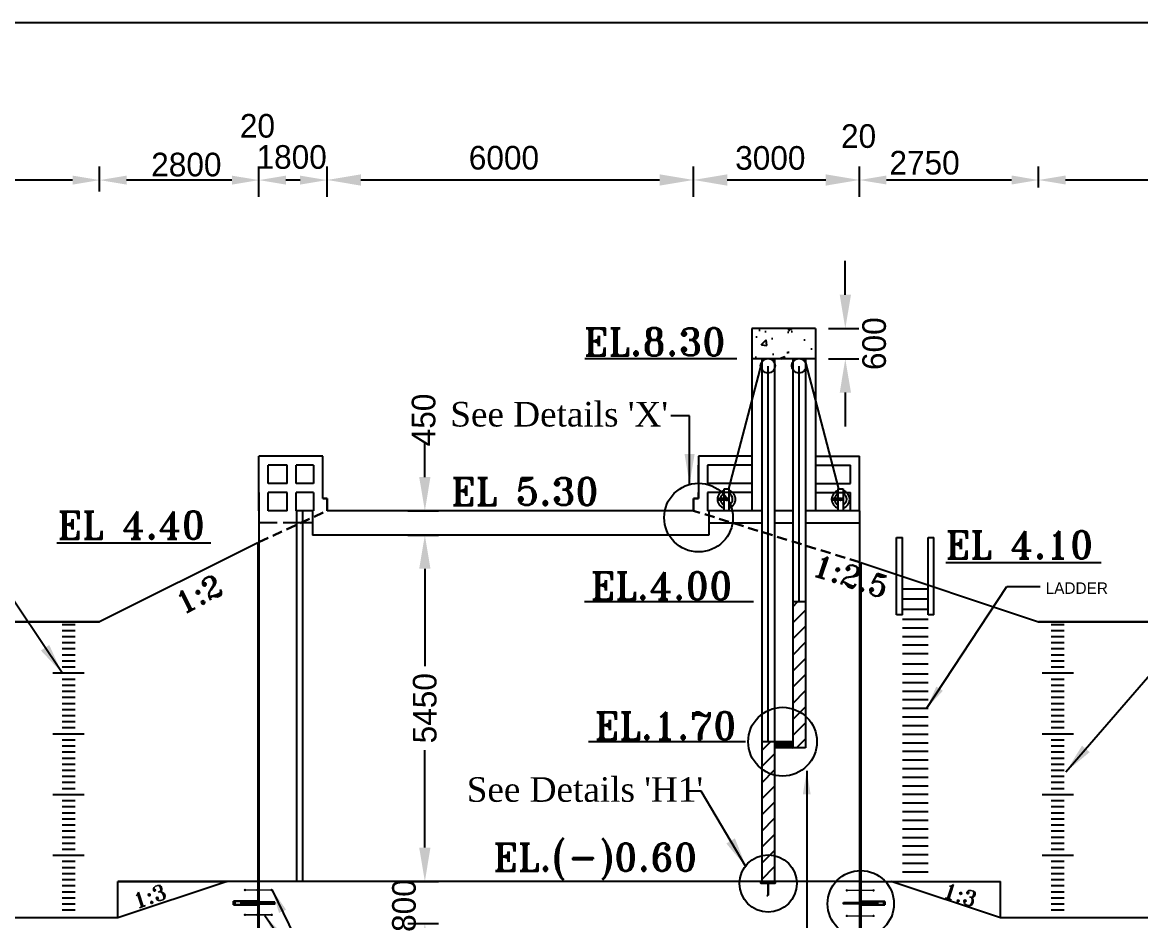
# Model space of a CAD drawing. Extents: x -1206532 to 786809, y -4288605 to 172932.
# Drawn here: x -728863 to -712299, y -4232187 to -4218882 of the extents above; entities that cross this region are included whole.
import ezdxf

# ---------------------------------------------------------------- set-up
doc = ezdxf.new("R2010")
doc.units = 0
doc.header["$LTSCALE"] = 300
doc.header["$MEASUREMENT"] = 0
doc.linetypes.add('DASHED', pattern=[0.75, 0.5, -0.25])
doc.layers.get('0').update_dxf_attribs({"linetype": 'CONTINUOUS'})
doc.layers.get('DEFPOINTS').update_dxf_attribs({"linetype": 'CONTINUOUS'})
doc.layers.add('LINE', color=7, linetype='CONTINUOUS')
doc.layers.add('Other line', color=7, linetype='CONTINUOUS', lineweight=15)
doc.layers.add('Text 20', color=7, linetype='CONTINUOUS', lineweight=15)
doc.styles.add('BIG', font='ROMANT.SHX')
doc.dimstyles.new('3', dxfattribs={"dimtxt": 225, "dimasz": 350, "dimexe": 100, "dimexo": 25, "dimgap": 9, "dimtad": 0, "dimdec": 0, "dimzin": 0, "dimdsep": 46, "dimtxsty": 'Standard', "dimcen": 0, "dimclrd": 5, "dimclre": 6, "dimclrt": 1, "dimadec": 0, "dimazin": 0, "dimtfac": 1, "dimtdec": 0, "dimtofl": 0, "dimtmove": 2, "dimatfit": 3, "dimfxl": 1, "dimtolj": 1, "dimtzin": 0, "dimarcsym": 0})
doc.dimstyles.new('ISO-25', dxfattribs={"dimtxt": 2.5, "dimasz": 2.5, "dimexe": 1.25, "dimexo": 0.625, "dimtad": 1, "dimtxsty": 'Standard', "dimcen": 2.5, "dimadec": 0, "dimazin": 0, "dimtfac": 1, "dimtmove": 0, "dimatfit": 3, "dimfxl": 1, "dimarcsym": 0})
pattern_1 = [(45, (-299334.6, -4400551.33), (-119.32427, 119.32427), [])]

# ---------------------------------------------------------------- blocks, each defined once
blk = doc.blocks.new('*D188')
at = {"layer": 'DEFPOINTS', "color": 0, "lineweight": 30}
for p in [(-718923, -4221216), (-724349, -4225936), (-718923, -4225936)]:
    blk.add_point(p, dxfattribs=at)
at = {"layer": 'LINE', "color": 7, "lineweight": -2}
for p, q in [((-724349, -4221466), (-724349, -4221016)), ((-718923, -4221466), (-718923, -4221016)), ((-723849, -4221216), (-719423, -4221216))]:
    blk.add_line(p, q, dxfattribs=at)
at = {"layer": 'LINE', "color": 7, "lineweight": 30}
for points in [[(-723849, -4221133), (-723849, -4221300), (-724349, -4221216)], [(-719423, -4221133), (-719423, -4221300), (-718923, -4221216)]]:
    blk.add_solid(points, dxfattribs=at)
at = {"layer": 'LINE', "color": 7, "lineweight": 20, "insert": (-721730, -4220889), "char_height": 350, "attachment_point": 5}
blk.add_mtext('\\A1;6000', dxfattribs=at)
blk = doc.blocks.new('*D189')
at = {"layer": 'DEFPOINTS', "color": 0, "lineweight": 30}
for p in [(-723655, -4226476), (-723534, -4231606), (-722901, -4231606)]:
    blk.add_point(p, dxfattribs=at)
at = {"layer": 'LINE', "color": 7, "lineweight": -2}
for p, q in [((-723151, -4226476), (-722701, -4226476)), ((-722901, -4226976), (-722901, -4228420)), ((-722901, -4231106), (-722901, -4229663)), ((-723151, -4231606), (-722701, -4231606))]:
    blk.add_line(p, q, dxfattribs=at)
at = {"layer": 'LINE', "color": 7, "lineweight": 30}
for points in [[(-722985, -4226976), (-722818, -4226976), (-722901, -4226476)], [(-722985, -4231106), (-722818, -4231106), (-722901, -4231606)]]:
    blk.add_solid(points, dxfattribs=at)
at = {"layer": 'LINE', "color": 7, "insert": (-722901, -4229041), "char_height": 350, "attachment_point": 5, "rotation": 90}
blk.add_mtext('\\A1;5450', dxfattribs=at)
blk = doc.blocks.new('*D197')
at = {"layer": 'DEFPOINTS', "color": 0, "lineweight": 30}
for p in [(-725359, -4221218), (-725359, -4225306), (-724349, -4225936)]:
    blk.add_point(p, dxfattribs=at)
at = {"layer": 'LINE', "color": 7, "lineweight": -2}
for p, q in [((-725359, -4221468), (-725359, -4221018)), ((-724349, -4221468), (-724349, -4221018)), ((-724749, -4221218), (-724959, -4221218))]:
    blk.add_line(p, q, dxfattribs=at)
at = {"layer": 'LINE', "color": 7, "lineweight": 30}
for points in [[(-724959, -4221152), (-724959, -4221285), (-725359, -4221218)], [(-724749, -4221152), (-724749, -4221285), (-724349, -4221218)]]:
    blk.add_solid(points, dxfattribs=at)
at = {"layer": 'LINE', "color": 7, "lineweight": 20, "insert": (-724874, -4220878), "char_height": 350, "attachment_point": 5}
blk.add_mtext('\\A1;1800', dxfattribs=at)
blk = doc.blocks.new('*D198')
at = {"layer": 'DEFPOINTS', "color": 0, "lineweight": 30}
for p in [(-716463, -4221216), (-718923, -4225936), (-716463, -4226116)]:
    blk.add_point(p, dxfattribs=at)
at = {"layer": 'LINE', "color": 7, "lineweight": -2}
for p, q in [((-718923, -4221466), (-718923, -4221016)), ((-716463, -4221466), (-716463, -4221016)), ((-718423, -4221216), (-716963, -4221216))]:
    blk.add_line(p, q, dxfattribs=at)
at = {"layer": 'LINE', "color": 7, "lineweight": 30}
for points in [[(-718423, -4221133), (-718423, -4221300), (-718923, -4221216)], [(-716963, -4221133), (-716963, -4221300), (-716463, -4221216)]]:
    blk.add_solid(points, dxfattribs=at)
at = {"layer": 'LINE', "color": 7, "lineweight": 20, "insert": (-717784, -4220892), "char_height": 350, "attachment_point": 5}
blk.add_mtext('\\A1;3000', dxfattribs=at)
blk = doc.blocks.new('*D199')
at = {"layer": 'DEFPOINTS', "color": 0, "lineweight": 30}
for p in [(-723753, -4226116), (-723655, -4226476), (-722901, -4226476)]:
    blk.add_point(p, dxfattribs=at)
at = {"layer": 'LINE', "color": 7, "lineweight": -2}
for p, q in [((-722901, -4225616), (-722901, -4225116)), ((-723151, -4226116), (-722701, -4226116)), ((-723151, -4226476), (-722701, -4226476)), ((-722901, -4226976), (-722901, -4227476))]:
    blk.add_line(p, q, dxfattribs=at)
at = {"layer": 'LINE', "color": 7, "lineweight": 30}
for points in [[(-722985, -4225616), (-722818, -4225616), (-722901, -4226116)], [(-722985, -4226976), (-722818, -4226976), (-722901, -4226476)]]:
    blk.add_solid(points, dxfattribs=at)
at = {"layer": 'LINE', "color": 7, "insert": (-722918, -4224771), "char_height": 350, "attachment_point": 5, "rotation": 90}
blk.add_mtext('\\A1;450', dxfattribs=at)
blk = doc.blocks.new('*D200')
at = {"layer": 'DEFPOINTS', "color": 0, "lineweight": 30}
for p in [(-723534, -4231606), (-722901, -4231606), (-723533, -4232228)]:
    blk.add_point(p, dxfattribs=at)
at = {"layer": 'LINE', "color": 7, "lineweight": -2}
for p, q in [((-722901, -4231106), (-722901, -4230606)), ((-723151, -4231606), (-722701, -4231606)), ((-723151, -4232228), (-722701, -4232228)), ((-722901, -4232728), (-722901, -4233228))]:
    blk.add_line(p, q, dxfattribs=at)
at = {"layer": 'LINE', "color": 7, "lineweight": 30}
for points in [[(-722985, -4231106), (-722818, -4231106), (-722901, -4231606)], [(-722985, -4232728), (-722818, -4232728), (-722901, -4232228)]]:
    blk.add_solid(points, dxfattribs=at)
at = {"layer": 'LINE', "color": 7, "insert": (-723209, -4231964), "char_height": 350, "attachment_point": 5, "rotation": 90}
blk.add_mtext('\\A1;800', dxfattribs=at)
blk = doc.blocks.new('*D207')
at = {"layer": 'DEFPOINTS', "color": 0, "lineweight": 30}
for p in [(-717115, -4223416), (-717115, -4223866), (-716673, -4223866)]:
    blk.add_point(p, dxfattribs=at)
at = {"layer": 'LINE', "color": 7, "lineweight": -2}
for p, q in [((-716673, -4222916), (-716673, -4222416)), ((-716923, -4223416), (-716473, -4223416)), ((-716923, -4223866), (-716473, -4223866)), ((-716673, -4224366), (-716673, -4224866))]:
    blk.add_line(p, q, dxfattribs=at)
at = {"layer": 'LINE', "color": 7, "lineweight": 30}
for points in [[(-716756, -4222916), (-716589, -4222916), (-716673, -4223416)], [(-716756, -4224366), (-716589, -4224366), (-716673, -4223866)]]:
    blk.add_solid(points, dxfattribs=at)
at = {"layer": 'LINE', "color": 7, "insert": (-716244, -4223641), "char_height": 350, "attachment_point": 5, "rotation": 90}
blk.add_mtext('\\A1;600', dxfattribs=at)
blk = doc.blocks.new('*D168')
at = {"layer": 'DEFPOINTS', "color": 0, "lineweight": 30}
for p in [(-737527, -4221218), (-737527, -4221391), (-727718, -4221391)]:
    blk.add_point(p, dxfattribs=at)
at = {"layer": 'LINE', "color": 7, "lineweight": -2}
for p, q in [((-737527, -4221386), (-737527, -4221018)), ((-727718, -4221386), (-727718, -4221018)), ((-728118, -4221218), (-737127, -4221218))]:
    blk.add_line(p, q, dxfattribs=at)
at = {"layer": 'LINE', "color": 7, "lineweight": 30}
for points in [[(-737127, -4221152), (-737127, -4221285), (-737527, -4221218)], [(-728118, -4221152), (-728118, -4221285), (-727718, -4221218)]]:
    blk.add_solid(points, dxfattribs=at)
at = {"layer": 'LINE', "color": 7, "lineweight": 20, "insert": (-732990, -4220978), "char_height": 350, "attachment_point": 5}
blk.add_mtext('\\A1;10700', dxfattribs=at)
blk = doc.blocks.new('*D169')
at = {"layer": 'DEFPOINTS', "color": 0, "lineweight": 30}
for p in [(-727718, -4221218), (-727718, -4221391), (-725359, -4221391)]:
    blk.add_point(p, dxfattribs=at)
at = {"layer": 'LINE', "color": 7, "lineweight": -2}
for p, q in [((-727718, -4221386), (-727718, -4221018)), ((-725359, -4221386), (-725359, -4221018)), ((-725759, -4221218), (-727318, -4221218))]:
    blk.add_line(p, q, dxfattribs=at)
at = {"layer": 'LINE', "color": 7, "lineweight": 30}
for points in [[(-727318, -4221152), (-727318, -4221285), (-727718, -4221218)], [(-725759, -4221152), (-725759, -4221285), (-725359, -4221218)]]:
    blk.add_solid(points, dxfattribs=at)
at = {"layer": 'LINE', "color": 7, "lineweight": 20, "insert": (-726434, -4220990), "char_height": 350, "attachment_point": 5}
blk.add_mtext('\\A1;2800', dxfattribs=at)
blk = doc.blocks.new('*D170')
at = {"layer": 'DEFPOINTS', "color": 0, "lineweight": 30}
for p in [(-716463, -4221217), (-716463, -4221303), (-713810, -4221303)]:
    blk.add_point(p, dxfattribs=at)
at = {"layer": 'LINE', "color": 7, "lineweight": -2}
for p, q in [((-716463, -4221298), (-716463, -4221017)), ((-713810, -4221298), (-713810, -4221017)), ((-714210, -4221217), (-716063, -4221217))]:
    blk.add_line(p, q, dxfattribs=at)
at = {"layer": 'LINE', "color": 7, "lineweight": 30}
for points in [[(-716063, -4221150), (-716063, -4221283), (-716463, -4221217)], [(-714210, -4221150), (-714210, -4221283), (-713810, -4221217)]]:
    blk.add_solid(points, dxfattribs=at)
at = {"layer": 'LINE', "color": 7, "lineweight": 20, "insert": (-715499, -4220963), "char_height": 350, "attachment_point": 5}
blk.add_mtext('\\A1;2750', dxfattribs=at)
blk = doc.blocks.new('*D174')
at = {"layer": 'DEFPOINTS', "color": 0, "lineweight": 30}
for p in [(-713810, -4221217), (-713810, -4221332), (-704295, -4221332)]:
    blk.add_point(p, dxfattribs=at)
at = {"layer": 'LINE', "color": 7, "lineweight": -2}
for p, q in [((-713810, -4221327), (-713810, -4221017)), ((-704295, -4221327), (-704295, -4221017)), ((-704695, -4221217), (-713410, -4221217))]:
    blk.add_line(p, q, dxfattribs=at)
at = {"layer": 'LINE', "color": 7, "lineweight": 30}
for points in [[(-713410, -4221150), (-713410, -4221283), (-713810, -4221217)], [(-704695, -4221150), (-704695, -4221283), (-704295, -4221217)]]:
    blk.add_solid(points, dxfattribs=at)
at = {"layer": 'LINE', "color": 7, "lineweight": 20, "insert": (-709168, -4220927), "char_height": 350, "attachment_point": 5}
blk.add_mtext('\\A1;10750', dxfattribs=at)

msp = doc.modelspace()

# ---------------------------------------------------------------- hatches: boundary and pattern name
at = {"layer": 'LINE'}
h = msp.add_hatch(dxfattribs=at)
h.set_pattern_fill('AR-CONC', color=256, scale=90, style=0)
h.set_pattern_definition([(50, (-299334.6, -4400551.3), (645.53416, -56.4769), [67.5, -742.5]), (355, (-299334.6, -4400551.3), (-124.8762, 676.9729), [54, -594]), (100.4514, (-299280.8, -4400556.03), (520.65844, 620.4956), [57.3662, -631.0279]), (46.1842, (-299334.6, -4400371.3), (960.517, -148.9671), [101.25, -1113.75]), (96.6356, (-299254.6, -4400383.7), (841.1964, 876.706), [86.0493, -946.5417]), (351.1842, (-299334.6, -4400371.3), (841.1958, 876.7067), [81, -891]), (21, (-299244.6, -4400416.3), (537.21635, -362.357), [67.5, -742.5]), (326, (-299244.6, -4400416.3), (218.9838, 652.635), [54, -594]), (71.4514, (-299199.84, -4400446.5), (756.2004, 290.27745), [57.3662, -631.0279]), (37.5, (-299334.6, -4400551.33), (10.94387, 299.60447), [0, -586.8, 0, -603, 0, -596.25]), (7.5, (-299334.6, -4400551.33), (236.76258, 354.97054), [0, -343.8, 0, -573.3, 0, -227.25]), (327.5, (-299535.3, -4400551.33), (480.44019, -20.29938), [0, -225, 0, -702, 0, -931.5]), (317.5, (-299625.3, -4400551.33), (524.86755, 90.0945), [0, -292.5, 0, -466.2, 0, -661.5])])
h.paths.add_polyline_path([(-717115.018, -4223416.433), (-718060.018, -4223416.433), (-718060.018, -4223866.433), (-717939.348, -4223866.433, -0.067412037), (-717910.397, -4223866.433), (-717264.639, -4223866.433, -0.067412037), (-717235.687, -4223866.433), (-717115.018, -4223866.433)])
h = msp.add_hatch(dxfattribs=at)
h.set_pattern_fill('ANSI31', color=256, scale=1350, style=0)
h.set_pattern_definition(pattern_1)
h.paths.add_polyline_path([(-717263.518, -4227466.433), (-717452.518, -4227466.433), (-717452.518, -4229626.433), (-717263.518, -4229626.433)])
h = msp.add_hatch(dxfattribs=at)
h.set_pattern_fill('ANSI31', color=256, scale=1350, style=0)
h.set_pattern_definition(pattern_1)
h.paths.add_polyline_path([(-717722.518, -4229536.433), (-717911.518, -4229536.433), (-717911.518, -4231606.433), (-717722.518, -4231606.433)])
h = msp.add_hatch(dxfattribs=at)
h.set_pattern_fill('ANSI31', color=256, scale=90, style=0)
h.set_pattern_definition([(45, (-299334.607, -4400551.325), (-7.9549513, 7.9549513), [])])
h.paths.add_polyline_path([(-717452.518, -4229536.433), (-717722.518, -4229536.433), (-717722.518, -4229626.433), (-717452.518, -4229626.433)])
h = msp.add_hatch(dxfattribs=at)
h.set_pattern_fill('DOTS', color=256, scale=52.646614, style=0)
h.set_pattern_definition([(180, (-623641.978, -4159460.082), (-1.6452067, 3.2904134), [0, -3.2904134])])
h.paths.add_polyline_path([(-725624.723, -4231909.758), (-725552.756, -4231909.758), (-725552.756, -4231915.358), (-725603.093, -4231915.358), (-725603.093, -4231937.346), (-725552.756, -4231937.346), (-725552.756, -4231943.039), (-725624.723, -4231943.039)])
h = msp.add_hatch(dxfattribs=at)
h.set_pattern_fill('DOTS', color=256, scale=52.646614, style=0)
h.set_pattern_definition([(7e-15, (-818179.562, -4159463.082), (1.6452067, 3.2904134), [0, -3.2904134])])
h.paths.add_polyline_path([(-716196.818, -4231912.758), (-716268.784, -4231912.758), (-716268.784, -4231918.358), (-716218.447, -4231918.358), (-716218.447, -4231940.346), (-716268.784, -4231940.346), (-716268.784, -4231946.039), (-716196.818, -4231946.039)])

# ---------------------------------------------------------------- linework, layer by layer
for p, q in [((-717115.018, -4223416.433), (-718060.018, -4223416.433)), ((-717115.018, -4223866.433), (-718060.018, -4223866.433)), ((-724414, -4225306.433), (-725359, -4225306.433)), ((-718060.018, -4225306.433), (-718847.518, -4225306.433)), ((-724938.332, -4225441.433), (-725224, -4225441.433)), ((-724549, -4225441.433), (-724807.028, -4225441.433)), ((-718060.018, -4225441.433), (-718712.518, -4225441.433)), ((-724938.332, -4225711.433), (-725224, -4225711.433)), ((-724549, -4225711.433), (-724807.028, -4225711.433)), ((-718060.018, -4225711.433), (-718712.518, -4225711.433)), ((-724938.332, -4225846.433), (-725224, -4225846.433)), ((-724549, -4225846.433), (-724807.028, -4225846.433)), ((-718060.018, -4225846.433), (-718712.518, -4225846.433)), ((-724999, -4226116.433), (-725224, -4226116.433)), ((-724938.332, -4226116.433), (-724999, -4226116.433)), ((-724549, -4226116.433), (-724807.028, -4226116.433)), ((-718922.724, -4226116.433), (-724349.317, -4226116.433)), ((-717911.518, -4226116.433), (-718712.518, -4226116.433)), ((-717452.518, -4226116.433), (-717722.518, -4226116.433)), ((-716462.518, -4226116.433), (-717263.518, -4226116.433)), ((-718695.518, -4226476.433), (-724565, -4226476.433)), ((-715445.27, -4227276.114), (-715827.77, -4227276.114)), ((-717263.518, -4227466.433), (-717452.518, -4227466.433)), ((-715445.27, -4227426.114), (-715827.77, -4227426.114)), ((-715827.77, -4227659.331), (-715912.77, -4227659.331)), ((-715445.27, -4227576.114), (-715827.77, -4227576.114)), ((-715445.27, -4227726.114), (-715827.77, -4227726.114)), ((-715360.27, -4227659.331), (-715445.27, -4227659.331)), ((-715445.27, -4227853.614), (-715827.77, -4227853.614)), ((-715445.27, -4227981.114), (-715827.77, -4227981.114)), ((-715445.27, -4228108.614), (-715827.77, -4228108.614)), ((-715445.27, -4228236.114), (-715827.77, -4228236.114)), ((-715445.27, -4228386.114), (-715827.77, -4228386.114)), ((-715445.27, -4228536.114), (-715827.77, -4228536.114)), ((-715445.27, -4228663.614), (-715827.77, -4228663.614)), ((-715445.27, -4228791.114), (-715827.77, -4228791.114)), ((-715445.27, -4228918.614), (-715827.77, -4228918.614)), ((-715445.27, -4229046.114), (-715827.77, -4229046.114)), ((-715445.27, -4229173.614), (-715827.77, -4229173.614)), ((-715445.27, -4229301.114), (-715827.77, -4229301.114)), ((-717452.518, -4229536.433), (-717911.518, -4229536.433)), ((-716444.518, -4229536.433), (-716462.518, -4229536.433)), ((-715445.27, -4229428.614), (-715827.77, -4229428.614)), ((-717263.518, -4229626.433), (-717722.518, -4229626.433)), ((-715445.27, -4229556.114), (-715827.77, -4229556.114)), ((-715445.27, -4229683.614), (-715827.77, -4229683.614)), ((-715445.27, -4229811.114), (-715827.77, -4229811.114)), ((-715445.27, -4229938.614), (-715827.77, -4229938.614)), ((-715445.27, -4230066.114), (-715827.77, -4230066.114)), ((-715445.27, -4230193.614), (-715827.77, -4230193.614)), ((-715445.27, -4230321.114), (-715827.77, -4230321.114)), ((-715445.27, -4230448.614), (-715827.77, -4230448.614)), ((-715445.27, -4230576.114), (-715827.77, -4230576.114)), ((-715445.27, -4230703.614), (-715827.77, -4230703.614)), ((-715445.27, -4230831.114), (-715827.77, -4230831.114)), ((-715445.27, -4230958.614), (-715827.77, -4230958.614)), ((-715445.27, -4231086.114), (-715827.77, -4231086.114)), ((-715445.27, -4231213.614), (-715827.77, -4231213.614)), ((-715445.27, -4231341.114), (-715827.77, -4231341.114)), ((-715445.27, -4231468.614), (-715827.77, -4231468.614)), ((-725827, -4231606.433), (-727447, -4232146.433)), ((-725377, -4231606.433), (-725827, -4231606.433)), ((-716462.518, -4231606.433), (-725359, -4231606.433)), ((-727447, -4232146.433), (-736537, -4232146.433)), ((-704294.518, -4232146.433), (-714374.518, -4232146.433))]:
    msp.add_line(p, q)
for p, q in [((-718060.018, -4223416.433), (-718060.018, -4226116.433)), ((-717115.018, -4223416.433), (-717115.018, -4226116.433)), ((-718278.943, -4223866.433), (-720529.018, -4223866.433)), ((-717911.518, -4223911.671), (-718401.62, -4225792.044)), ((-717911.518, -4223866.433), (-717911.518, -4231606.433)), ((-717722.518, -4223866.433), (-717722.518, -4231606.433)), ((-717452.518, -4223866.433), (-717452.518, -4229626.433)), ((-717263.518, -4223866.433), (-717263.518, -4229626.433)), ((-717263.518, -4223919.308), (-716773.416, -4225792.044)), ((-717817.018, -4229536.433), (-717817.018, -4223973.312)), ((-717358.018, -4227466.433), (-717358.018, -4223973.312)), ((-725359, -4226116.433), (-725359, -4225306.433)), ((-724414, -4225936.433), (-724414, -4225306.433)), ((-718847.518, -4225306.433), (-718847.518, -4225936.433)), ((-717115.018, -4225306.433), (-716462.518, -4225306.433)), ((-716462.518, -4226116.433), (-716462.518, -4225306.433)), ((-725224, -4225711.433), (-725224, -4225441.433)), ((-724938.332, -4225711.433), (-724938.332, -4225441.433)), ((-724807.028, -4225711.433), (-724807.028, -4225441.433)), ((-724549, -4225441.433), (-724549, -4225711.433)), ((-718847.518, -4225711.433), (-718847.518, -4225441.433)), ((-718712.518, -4225441.433), (-718712.518, -4225711.433)), ((-717115.018, -4225441.433), (-716597.518, -4225441.433)), ((-716597.518, -4225711.433), (-716597.518, -4225441.433)), ((-717115.018, -4225711.433), (-716597.518, -4225711.433)), ((-725359, -4225846.433), (-725359, -4232295.146)), ((-725224, -4226116.433), (-725224, -4225846.433)), ((-724938.332, -4226116.433), (-724938.332, -4225846.433)), ((-724807.028, -4226116.433), (-724807.028, -4225846.433)), ((-724549, -4225846.433), (-724549, -4226116.433)), ((-718847.518, -4225936.433), (-718847.518, -4225846.433)), ((-718712.518, -4225846.433), (-718712.518, -4226116.433)), ((-717115.018, -4225846.433), (-716597.518, -4225846.433)), ((-716777.959, -4225932.046), (-716777.959, -4225792.044)), ((-716777.959, -4225792.044), (-716706.61, -4225792.044)), ((-716706.61, -4225792.044), (-716706.61, -4226116.433)), ((-716597.518, -4226116.433), (-716597.518, -4225846.433)), ((-718444.639, -4225932.046), (-718565.848, -4225932.046)), ((-718444.639, -4225959.006), (-718565.848, -4225959.006)), ((-718468.425, -4226116.433), (-718468.425, -4225959.006)), ((-718397.076, -4225932.046), (-718420.862, -4225932.046)), ((-718397.076, -4225959.006), (-718420.862, -4225959.006)), ((-716754.173, -4225932.046), (-716875.382, -4225932.046)), ((-716754.173, -4225959.006), (-716875.382, -4225959.006)), ((-716777.959, -4226116.433), (-716777.959, -4225959.006)), ((-716706.61, -4225932.046), (-716730.396, -4225932.046)), ((-716706.61, -4225959.006), (-716730.396, -4225959.006)), ((-724801.47, -4226116.433), (-724801.47, -4231606.433)), ((-724711.47, -4226116.433), (-724711.47, -4231606.433)), ((-724565, -4226116.433), (-724565, -4226476.433)), ((-718695.518, -4226116.433), (-718695.518, -4226476.433)), ((-716462.518, -4226116.433), (-716462.518, -4232295.146)), ((-725089, -4226296.433), (-725359, -4226296.433)), ((-724565, -4226296.433), (-724999, -4226296.433)), ((-718695.518, -4226296.433), (-717911.518, -4226296.433)), ((-717722.518, -4226296.433), (-717452.518, -4226296.433)), ((-717263.518, -4226296.433), (-716462.518, -4226296.433)), ((-715912.77, -4227659.331), (-715912.77, -4226514.271)), ((-715912.77, -4226514.271), (-715827.77, -4226514.271)), ((-715827.77, -4227659.331), (-715827.77, -4226514.271)), ((-715445.27, -4226514.271), (-715360.27, -4226514.271)), ((-715445.27, -4227659.331), (-715445.27, -4226514.271)), ((-715360.27, -4227659.331), (-715360.27, -4226514.271)), ((-728351.568, -4226588.933), (-726072.97, -4226588.933)), ((-725377, -4226588.933), (-727718.131, -4227759.499)), ((-725377, -4226588.933), (-725377, -4232056.433)), ((-716444.518, -4226881.433), (-713810.321, -4227759.499)), ((-716444.518, -4226881.433), (-716444.518, -4232295.146)), ((-715182.284, -4226881.433), (-712883.928, -4226881.433)), ((-718033.245, -4227466.433), (-720536.568, -4227466.433)), ((-728275.615, -4227798.329), (-728083.034, -4227798.329)), ((-728275.615, -4227888.329), (-728083.034, -4227888.329)), ((-713622.376, -4227798.329), (-713429.795, -4227798.329)), ((-713622.376, -4227888.329), (-713429.795, -4227888.329)), ((-728275.615, -4227978.329), (-728083.034, -4227978.329)), ((-713622.376, -4227978.329), (-713429.795, -4227978.329)), ((-728275.615, -4228068.329), (-728083.034, -4228068.329)), ((-728275.615, -4228158.329), (-728083.034, -4228158.329)), ((-713622.376, -4228068.329), (-713429.795, -4228068.329)), ((-713622.376, -4228158.329), (-713429.795, -4228158.329)), ((-728275.615, -4228248.329), (-728083.034, -4228248.329)), ((-728275.615, -4228338.329), (-728083.034, -4228338.329)), ((-713622.376, -4228248.329), (-713429.795, -4228248.329)), ((-713622.376, -4228338.329), (-713429.795, -4228338.329)), ((-728410.615, -4228518.329), (-727948.034, -4228518.329)), ((-728275.615, -4228428.329), (-728083.034, -4228428.329)), ((-728275.615, -4228518.329), (-728083.034, -4228518.329)), ((-713757.376, -4228518.329), (-713294.795, -4228518.329)), ((-713622.376, -4228428.329), (-713429.795, -4228428.329)), ((-713622.376, -4228518.329), (-713429.795, -4228518.329)), ((-728275.615, -4228608.329), (-728083.034, -4228608.329)), ((-728275.615, -4228698.329), (-728083.034, -4228698.329)), ((-713622.376, -4228608.329), (-713429.795, -4228608.329)), ((-713622.376, -4228698.329), (-713429.795, -4228698.329)), ((-728275.615, -4228788.329), (-728083.034, -4228788.329)), ((-728275.615, -4228878.329), (-728083.034, -4228878.329)), ((-713622.376, -4228788.329), (-713429.795, -4228788.329)), ((-713622.376, -4228878.329), (-713429.795, -4228878.329)), ((-728275.615, -4228968.329), (-728083.034, -4228968.329)), ((-713622.376, -4228968.329), (-713429.795, -4228968.329)), ((-728275.615, -4229058.329), (-728083.034, -4229058.329)), ((-728275.615, -4229148.329), (-728083.034, -4229148.329)), ((-713622.376, -4229058.329), (-713429.795, -4229058.329)), ((-713622.376, -4229148.329), (-713429.795, -4229148.329)), ((-728275.615, -4229238.329), (-728083.034, -4229238.329)), ((-728275.615, -4229328.329), (-728083.034, -4229328.329)), ((-713622.376, -4229238.329), (-713429.795, -4229238.329)), ((-713622.376, -4229328.329), (-713429.795, -4229328.329)), ((-728410.615, -4229418.329), (-727948.034, -4229418.329)), ((-728275.615, -4229508.329), (-728083.034, -4229508.329)), ((-718149.539, -4229536.433), (-720477.484, -4229536.433)), ((-713757.376, -4229418.329), (-713294.795, -4229418.329)), ((-713622.376, -4229508.329), (-713429.795, -4229508.329)), ((-728275.615, -4229598.329), (-728083.034, -4229598.329)), ((-728275.615, -4229688.329), (-728083.034, -4229688.329)), ((-713622.376, -4229598.329), (-713429.795, -4229598.329)), ((-713622.376, -4229688.329), (-713429.795, -4229688.329)), ((-728275.615, -4229778.329), (-728083.034, -4229778.329)), ((-728275.615, -4229868.329), (-728083.034, -4229868.329)), ((-713622.376, -4229778.329), (-713429.795, -4229778.329)), ((-713622.376, -4229868.329), (-713429.795, -4229868.329)), ((-728275.615, -4229958.329), (-728083.034, -4229958.329)), ((-728275.615, -4230048.329), (-728083.034, -4230048.329)), ((-728275.615, -4230048.329), (-728083.034, -4230048.329)), ((-713622.376, -4229958.329), (-713429.795, -4229958.329)), ((-713622.376, -4230048.329), (-713429.795, -4230048.329)), ((-713622.376, -4230048.329), (-713429.795, -4230048.329)), ((-728275.615, -4230138.329), (-728083.034, -4230138.329)), ((-713622.376, -4230138.329), (-713429.795, -4230138.329)), ((-728410.615, -4230318.329), (-727948.034, -4230318.329)), ((-728275.615, -4230228.329), (-728083.034, -4230228.329)), ((-713757.376, -4230318.329), (-713294.795, -4230318.329)), ((-713622.376, -4230228.329), (-713429.795, -4230228.329)), ((-728275.615, -4230408.329), (-728083.034, -4230408.329)), ((-728275.615, -4230498.329), (-728083.034, -4230498.329)), ((-713622.376, -4230408.329), (-713429.795, -4230408.329)), ((-713622.376, -4230498.329), (-713429.795, -4230498.329)), ((-728275.615, -4230588.329), (-728083.034, -4230588.329)), ((-728275.615, -4230678.329), (-728083.034, -4230678.329)), ((-713622.376, -4230588.329), (-713429.795, -4230588.329)), ((-713622.376, -4230678.329), (-713429.795, -4230678.329)), ((-728275.615, -4230768.329), (-728083.034, -4230768.329)), ((-728275.615, -4230858.329), (-728083.034, -4230858.329)), ((-713622.376, -4230768.329), (-713429.795, -4230768.329)), ((-713622.376, -4230858.329), (-713429.795, -4230858.329)), ((-728275.615, -4230948.329), (-728083.034, -4230948.329)), ((-728275.615, -4231038.329), (-728083.034, -4231038.329)), ((-713622.376, -4230948.329), (-713429.795, -4230948.329)), ((-713622.376, -4231038.329), (-713429.795, -4231038.329)), ((-728275.615, -4231128.329), (-728083.034, -4231128.329)), ((-713622.376, -4231128.329), (-713429.795, -4231128.329)), ((-728410.615, -4231218.329), (-727948.034, -4231218.329)), ((-728275.615, -4231308.329), (-728083.034, -4231308.329)), ((-713757.376, -4231218.329), (-713294.795, -4231218.329)), ((-713622.376, -4231308.329), (-713429.795, -4231308.329)), ((-728275.615, -4231398.329), (-728083.034, -4231398.329)), ((-728275.615, -4231488.329), (-728083.034, -4231488.329)), ((-713622.376, -4231398.329), (-713429.795, -4231398.329)), ((-713622.376, -4231488.329), (-713429.795, -4231488.329)), ((-728275.615, -4231578.329), (-728083.034, -4231578.329)), ((-728275.615, -4231668.329), (-728083.034, -4231668.329)), ((-727447, -4232146.433), (-727447.058, -4231607.709)), ((-716444.518, -4231606.433), (-715994.518, -4231606.433)), ((-714374.518, -4232146.433), (-715994.518, -4231606.433)), ((-715994.518, -4231606.433), (-714374.518, -4231606.433)), ((-714374.518, -4232146.433), (-714374.518, -4231606.433)), ((-713622.376, -4231578.329), (-713429.795, -4231578.329)), ((-713622.376, -4231668.329), (-713429.795, -4231668.329)), ((-728275.615, -4231758.329), (-728083.034, -4231758.329)), ((-728275.615, -4231848.329), (-728083.034, -4231848.329)), ((-728275.615, -4231848.329), (-728083.034, -4231848.329)), ((-713622.376, -4231758.329), (-713429.795, -4231758.329)), ((-713622.376, -4231848.329), (-713429.795, -4231848.329)), ((-713622.376, -4231848.329), (-713429.795, -4231848.329)), ((-728275.615, -4231938.329), (-728083.034, -4231938.329)), ((-728275.615, -4232028.329), (-728083.034, -4232028.329)), ((-713622.376, -4231938.329), (-713429.795, -4231938.329)), ((-713622.376, -4232028.329), (-713429.795, -4232028.329)), ((-725377, -4232056.433), (-725377, -4232295.146))]:
    msp.add_line(p, q, dxfattribs=at)
at = {"layer": 'LINE', "linetype": 'DASHED', "ltscale": 5}
for p, q in [((-718468.425, -4225932.046), (-718468.425, -4225792.044)), ((-718468.425, -4225792.044), (-718397.076, -4225792.044)), ((-718397.076, -4225792.044), (-718397.076, -4226116.433))]:
    msp.add_line(p, q, dxfattribs=at)
at = {"layer": 'LINE', "lineweight": 30}
for p, q in [((-717817.977, -4231628.1), (-717817.977, -4231807.326)), ((-717826.55, -4231814.5), (-717833.894, -4231809.609)), ((-717820.603, -4231814.849), (-717826.55, -4231814.5)), ((-717817.977, -4231807.326), (-717820.603, -4231814.849)), ((-725626.159, -4231898.7), (-725733.219, -4231898.7)), ((-725733.219, -4231898.7), (-725733.219, -4231950.92)), ((-725733.219, -4231950.92), (-725626.159, -4231950.92)), ((-725717.672, -4231898.7), (-725717.672, -4231950.92)), ((-725626.159, -4231898.7), (-725377.023, -4231898.7)), ((-725626.159, -4231950.92), (-725377.023, -4231950.92)), ((-716195.381, -4231901.7), (-716444.518, -4231901.7)), ((-716195.381, -4231953.92), (-716444.518, -4231953.92)), ((-716195.381, -4231901.7), (-716088.321, -4231901.7)), ((-716088.321, -4231953.92), (-716195.381, -4231953.92)), ((-716103.868, -4231901.7), (-716103.868, -4231953.92)), ((-716088.321, -4231901.7), (-716088.321, -4231953.92))]:
    msp.add_line(p, q, dxfattribs=at)
at = {"layer": 'LINE', "lineweight": 20}
for p, q in [((-725377.023, -4231898.7), (-725377.023, -4231950.92)), ((-716444.518, -4231901.7), (-716444.518, -4231953.92))]:
    msp.add_line(p, q, dxfattribs=at)
at = {"layer": 'LINE'}
for points in [[(-691359.788, -4259111.319), (-748250.217, -4259111.319), (-748250.217, -4218881.659), (-691359.788, -4218881.659)], [(-725624.723, -4231943.039), (-725552.756, -4231943.039), (-725552.756, -4231909.758), (-725624.723, -4231909.758)], [(-725121.6, -4231915.358), (-725603.093, -4231915.358), (-725603.093, -4231937.346), (-725121.6, -4231937.346)], [(-716699.941, -4231918.358), (-716218.447, -4231918.358), (-716218.447, -4231940.346), (-716699.941, -4231940.346)], [(-716196.818, -4231946.039), (-716268.784, -4231946.039), (-716268.784, -4231912.758), (-716196.818, -4231912.758)]]:
    msp.add_lwpolyline(points, close=True, dxfattribs=at)
at = {"layer": 'LINE', "lineweight": 20}
for points, const_width in [([(-725354.245, -4231733.372, -1), (-725381.605, -4231733.372, -1)], 27.36), ([(-725556.715, -4231733.372, -1), (-725574.715, -4231733.372, -1)], 18), ([(-725161.135, -4231733.372, -1), (-725179.135, -4231733.372, -1)], 18), ([(-716641.443, -4231738.441, -1), (-716659.443, -4231738.441, -1)], 18), ([(-716438.973, -4231738.441, -1), (-716466.333, -4231738.441, -1)], 27.36), ([(-716245.863, -4231738.441, -1), (-716263.863, -4231738.441, -1)], 18), ([(-725556.715, -4232101.372, -1), (-725574.715, -4232101.372, -1)], 18), ([(-725354.245, -4232101.372, -1), (-725381.605, -4232101.372, -1)], 27.36), ([(-725161.135, -4232101.372, -1), (-725179.135, -4232101.372, -1)], 18), ([(-716641.443, -4232117.441, -1), (-716659.443, -4232117.441, -1)], 18), ([(-716438.973, -4232117.441, -1), (-716466.333, -4232117.441, -1)], 27.36), ([(-716245.863, -4232117.441, -1), (-716263.863, -4232117.441, -1)], 18)]:
    msp.add_lwpolyline(points, format="xyb", close=True, dxfattribs=dict(at, const_width=const_width))
at = {"layer": 'LINE', "lineweight": 20, "const_width": 23.04}
for points in [[(-725180.626, -4231733.669), (-725367.826, -4231733.669), (-725555.026, -4231733.669)], [(-716265.354, -4231738.738), (-716452.554, -4231738.738), (-716639.754, -4231738.738)], [(-725180.626, -4232101.669), (-725367.826, -4232101.669), (-725555.026, -4232101.669)], [(-716265.354, -4232117.738), (-716452.554, -4232117.738), (-716639.754, -4232117.738)]]:
    msp.add_lwpolyline(points, dxfattribs=at)
at = {"layer": 'LINE', "lineweight": 25}
for centre in [(-717820.132, -4223968.953), (-717359.267, -4223968.953)]:
    msp.add_circle(centre, 107.855, dxfattribs=at)
at = {"layer": 'LINE'}
for centre, radius in [((-718846.864, -4226217.42), 509.209), ((-718432.75, -4225945.526), 17.974), ((-718432.75, -4225945.526), 9.41), ((-716742.285, -4225945.526), 17.974), ((-716742.285, -4225945.526), 9.41), ((-717602.606, -4229536.433), 509.209), ((-717815.963, -4231636.517), 424.875), ((-716444.518, -4231936.865), 492.008)]:
    msp.add_circle(centre, radius, dxfattribs=at)
for centre, radius, start, end in [((-718432.75, -4225945.526), 133.778, 105.4660892, 254.5339108), ((-718432.75, -4225945.526), 90.597, 113.1893601, 171.4431463), ((-718432.75, -4225945.526), 90.597, 293.1893601, 66.8106399), ((-716742.285, -4225945.526), 133.778, 105.4660892, 254.5339108), ((-716742.285, -4225945.526), 90.597, 113.1893601, 171.4431463), ((-716742.285, -4225945.526), 133.778, 285.4660892, 74.5339108), ((-716742.285, -4225945.526), 90.597, 293.1893601, 66.8106399), ((-718432.75, -4225945.526), 90.597, 188.5568537, 246.8106399), ((-716742.285, -4225945.526), 90.597, 188.5568537, 246.8106399)]:
    msp.add_arc(centre, radius, start, end, dxfattribs=at)
at = {"layer": 'LINE', "linetype": 'DASHED', "ltscale": 5}
msp.add_arc((-718432.75, -4225945.526), 133.778, 285.4660892, 74.5339108, dxfattribs=at)
at = {"layer": 'Other line', "color": 0, "lineweight": 30}
for p, q in [((-724414, -4225936.433), (-724349.317, -4225936.433)), ((-724349.317, -4225936.433), (-724349.317, -4226116.433)), ((-718922.724, -4225936.433), (-718922.724, -4226116.433)), ((-718922.724, -4225936.433), (-718847.518, -4225936.433)), ((-727718.131, -4227759.499), (-747030.486, -4227759.499)), ((-713810.321, -4227759.499), (-694985.997, -4227759.499)), ((-727447.058, -4231607.709), (-725827, -4231606.433))]:
    msp.add_line(p, q, dxfattribs=at)
at = {"layer": 'Other line', "color": 0, "linetype": 'DASHED', "lineweight": 30}
for p, q in [((-725359, -4226581.187), (-724349.317, -4226116.433)), ((-716462.518, -4226877.603), (-718922.724, -4226116.433))]:
    msp.add_line(p, q, dxfattribs=at)
at = {"layer": 'Other line', "color": 0, "lineweight": 30}
msp.add_lwpolyline([(-717924.437, -4231606.433), (-717709.918, -4231606.433), (-717709.918, -4231629.849), (-717924.437, -4231629.849)], close=True, dxfattribs=at)

# ---------------------------------------------------------------- texts
at = {"color": 0, "linetype": 'ByBlock', "lineweight": 9, "char_height": 364.5, "width": 9100.44785, "attachment_point": 1}
for s, insert in [("{\\fTimes New Roman|b0|i0|c0|p18;See Details 'X'}", (-722524.186, -4224503.495)), ("{\\fTimes New Roman|b0|i0|c0|p18;See Details 'H1'}", (-722280.444, -4230062.391))]:
    msp.add_mtext(s, dxfattribs=dict(at, insert=insert))
at = {"layer": 'LINE'}
msp.add_text('LADDER', height=170, dxfattribs=at).set_placement((-713705.492, -4227346.756))
at = {"layer": 'LINE', "lineweight": 20, "char_height": 350, "attachment_point": 5}
for insert in [(-725380.62, -4220416.334), (-716476.533, -4220568.1)]:
    msp.add_mtext('20', dxfattribs=dict(at, insert=insert))
at = {"layer": 'Text 20', "style": 'BIG'}
for s, p in [('EL.8.30', (-720547.185, -4223814.862)), ('EL 5.30', (-722513.207, -4226031.902)), ('EL 4.40', (-728344.117, -4226529.712)), ('EL 4.10', (-715187.356, -4226822.212)), ('EL.4.00', (-720445.169, -4227432.14)), ('EL.1.70', (-720386.085, -4229502.14)), ('EL.(-)0.60', (-721887.024, -4231449.901))]:
    msp.add_text(s, height=405, dxfattribs=at).set_placement(p)
at = {"layer": 'Text 20', "color": 7, "style": 'BIG'}
for s, height, rotation, p in [('1:2.5', 324, 341.6407248, (-717180.851, -4227060.383)), ('1:2', 324, 26.9614127, (-726490.533, -4227655.295)), ('1:3', 225, 18.5442143, (-727173.865, -4232010.422)), ('1:3', 225, 341.6407248, (-715239.669, -4231833.354))]:
    msp.add_text(s, height=height, rotation=rotation, dxfattribs=at).set_placement(p)

# ---------------------------------------------------------------- dimensions: what is measured, and where the dimension line sits
at = {"layer": 'LINE', "lineweight": 20}
for base, p1, p2, text, picture, middle in [((-737527, -4221218.331), (-727718.131, -4221390.974), (-737527, -4221390.974), '10700', '*D168', (-732989.892, -4220978.163)), ((-727718.131, -4221218.331), (-725359, -4221390.974), (-727718.131, -4221390.974), '2800', '*D169', (-726433.579, -4220989.892)), ((-716462.518, -4221216.642), (-713810.321, -4221302.963), (-716462.518, -4221302.963), '2750', '*D170', (-715499.301, -4220963.454)), ((-713810.321, -4221216.642), (-704294.518, -4221331.737), (-713810.321, -4221331.737), '10750', '*D174', (-709167.96, -4220926.887))]:
    dim = msp.add_linear_dim(base=base, p1=p1, p2=p2, angle=180, text=text, dimstyle='3', override={"dimtxt": 350, "dimasz": 400, "dimexe": 200, "dimexo": 5, "dimdle": 250, "dimclrd": 7, "dimclre": 7, "dimclrt": 7, "dimfxl": 250, "dimfxlon": 1}, dxfattribs=at)
    dim.commit()
    dim.dimension.update_dxf_attribs({"geometry": picture, "text_midpoint": middle, "dimtype": 160})
for base, p1, p2, text, override, picture, middle in [((-725359, -4221218.331), (-724349.317, -4225936.433), (-725359, -4225306.433), '1800', {"dimtxt": 350, "dimasz": 400, "dimexe": 200, "dimexo": 5, "dimdle": 250, "dimclrd": 7, "dimclre": 7, "dimclrt": 7, "dimfxl": 250, "dimfxlon": 1}, '*D197', (-724874, -4220877.945)), ((-718922.724, -4221216.44), (-724349.317, -4225936.433), (-718922.724, -4225936.433), '6000', {"dimtxt": 350, "dimasz": 500, "dimexe": 200, "dimexo": 5, "dimdle": 250, "dimclrd": 7, "dimclre": 7, "dimclrt": 7, "dimfxl": 250, "dimfxlon": 1}, '*D188', (-721730, -4220889.437)), ((-716462.518, -4221216.44), (-718922.724, -4225936.433), (-716462.518, -4226116.433), '3000', {"dimtxt": 350, "dimasz": 500, "dimexe": 200, "dimexo": 5, "dimdle": 250, "dimclrd": 7, "dimclre": 7, "dimclrt": 7, "dimfxl": 250, "dimfxlon": 1}, '*D198', (-717783.546, -4220891.921))]:
    dim = msp.add_linear_dim(base=base, p1=p1, p2=p2, text=text, dimstyle='3', override=override, dxfattribs=at)
    dim.commit()
    dim.dimension.update_dxf_attribs({"geometry": picture, "text_midpoint": middle, "dimtype": 160})
at = {"layer": 'LINE'}
for base, p1, p2, text, picture, middle in [((-716672.505, -4223866.433), (-717115.018, -4223416.433), (-717115.018, -4223866.433), '600', '*D207', (-716244.063, -4223641.433)), ((-722901.459, -4226476.433), (-723752.518, -4226116.433), (-723654.821, -4226476.433), '450', '*D199', (-722917.692, -4224770.898)), ((-722901.459, -4231606.433), (-723533.232, -4232227.646), (-723534.372, -4231606.433), '800', '*D200', (-723209.119, -4231964))]:
    dim = msp.add_linear_dim(base=base, p1=p1, p2=p2, angle=90, text=text, dimstyle='3', override={"dimtxt": 350, "dimasz": 500, "dimexe": 200, "dimexo": 5, "dimdle": 250, "dimclrd": 7, "dimclre": 7, "dimclrt": 7, "dimfxl": 250, "dimfxlon": 1}, dxfattribs=at)
    dim.commit()
    dim.dimension.update_dxf_attribs({"geometry": picture, "text_midpoint": middle, "dimtype": 160})
dim = msp.add_linear_dim(base=(-722901.459, -4231606.433), p1=(-723654.821, -4226476.433), p2=(-723534.372, -4231606.433), angle=90, text='5450', dimstyle='3', override={"dimtxt": 350, "dimasz": 500, "dimexe": 200, "dimexo": 5, "dimdle": 250, "dimclrd": 7, "dimclre": 7, "dimclrt": 7, "dimfxl": 250, "dimfxlon": 1}, dxfattribs=at)
dim.commit()
dim.dimension.update_dxf_attribs({"geometry": '*D189', "text_midpoint": (-722901.459, -4229041.433)})

# ---------------------------------------------------------------- leaders
at = {"linetype": 'ByBlock', "lineweight": 9}
for points in [[(-718979.706, -4225725.844), (-718979.706, -4224710.119), (-719258.205, -4224710.119)], [(-718141.27, -4231392.989), (-718810.48, -4230271.542), (-719004.763, -4230271.542)]]:
    msp.add_leader(points, dimstyle='ISO-25', override={"dimtxt": 500, "dimasz": 450, "dimclrd": 7, "dimclre": 7, "dimclrt": 7}, dxfattribs=at)
at = {"linetype": 'ByBlock', "lineweight": 20}
for points in [[(-713404.971, -4229983.423), (-710702.012, -4226857.6), (-710233.881, -4226857.6)], [(-728275.615, -4228518.329), (-729232.92, -4227093.5), (-730205.727, -4227093.5)]]:
    msp.add_leader(points, dimstyle='ISO-25', override={"dimtxt": 500, "dimasz": 450, "dimclrd": 7, "dimclre": 7, "dimclrt": 7}, dxfattribs=at)
at = {"layer": 'LINE', "lineweight": 20}
msp.add_leader([(-715468.637, -4229043.544), (-714282.328, -4227236.832), (-713785.884, -4227236.832)], dimstyle='3', override={"dimclrd": 0, "dimclre": 0}, dxfattribs=at)
at = {"layer": 'Other line', "color": 0, "lineweight": 30}
for points in [[(-717244.406, -4229966.063), (-717244.406, -4234527.038), (-718046.237, -4234527.038)], [(-725161.135, -4231733.372), (-724327.824, -4233462.378), (-723967.793, -4233457.04)], [(-725272.135, -4232113), (-724327.824, -4233462.378), (-724078.769, -4233458.685)]]:
    msp.add_leader(points, dimstyle='3', override={"dimgap": 9, "dimtad": 0, "dimclrd": 256, "dimclre": 0, "dimclrt": 0, "dimfxl": 700, "dimfxlon": 1}, dxfattribs=at)

doc.saveas('drawing.dxf')
